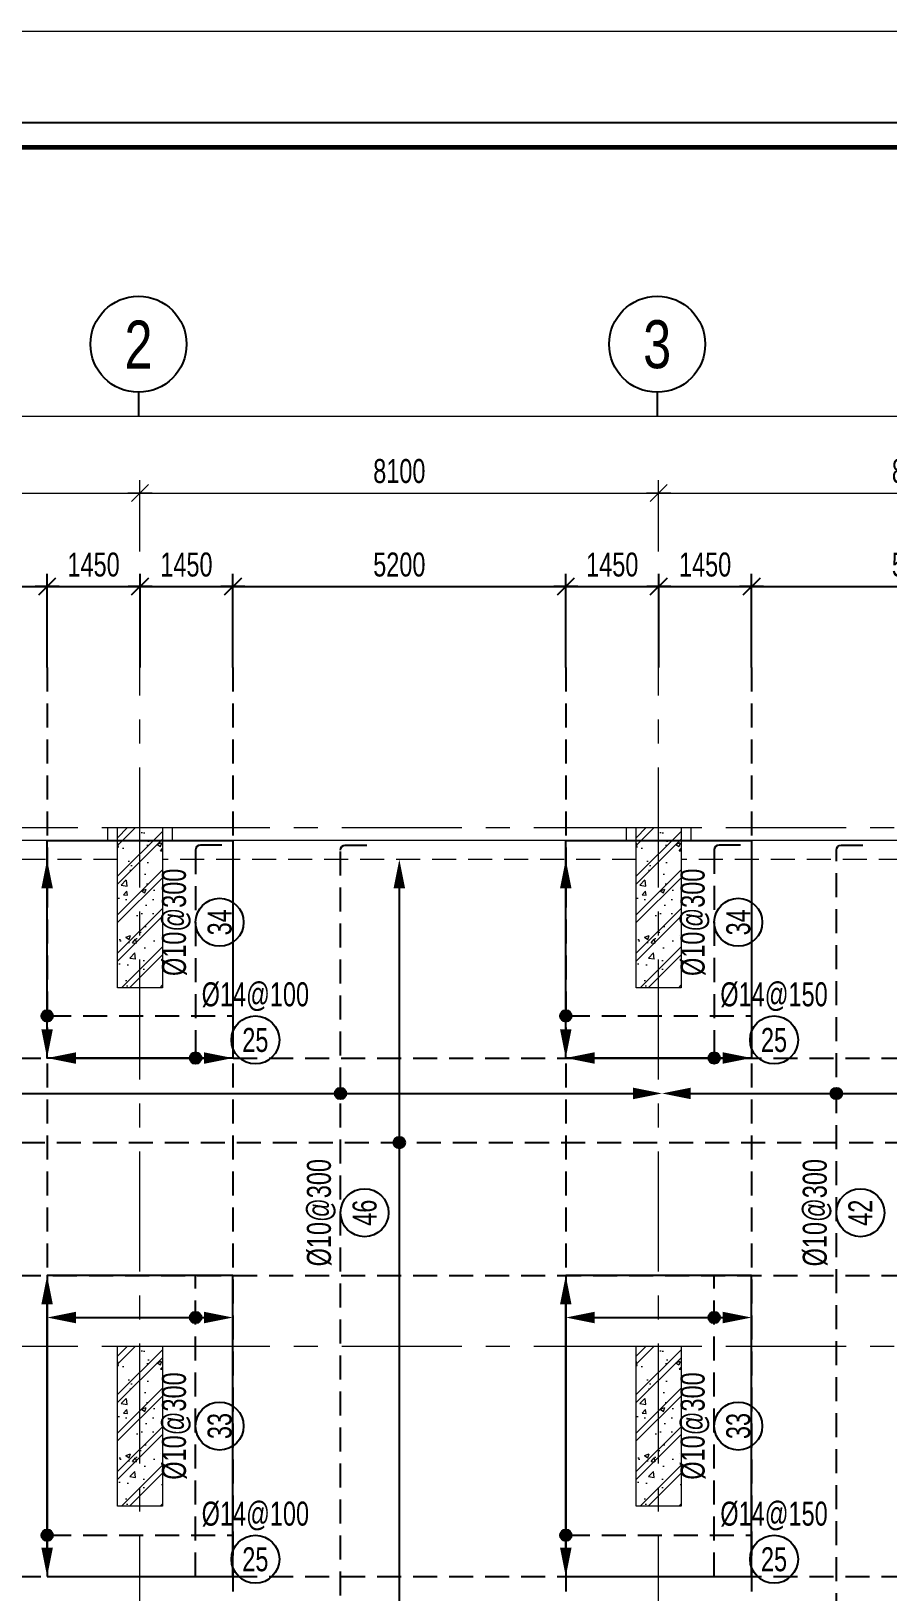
# Model space of a CAD drawing. Extents: x 475529 to 721982, y 1293854 to 1371032.
# Drawn here: x 639801 to 653178, y 1346649 to 1371032 of the extents above; entities that cross this region are included whole.
import ezdxf
from ezdxf.enums import TextEntityAlignment as Align

# ---------------------------------------------------------------- set-up
doc = ezdxf.new("R2010")
doc.units = 0
doc.header["$LTSCALE"] = 1500
doc.header["$MEASUREMENT"] = 0
doc.linetypes.add('CENTER', pattern=[2, 1.25, -0.25, 0.25, -0.25])
doc.linetypes.add('HIDDEN', pattern=[0.375, 0.25, -0.125])
doc.layers.get('Defpoints').update_dxf_attribs({"lineweight": 9})
for name, color, linetype, lineweight in [('02.CDC.DIM', 1, 'Continuous', 20), ('CDC- COT', 3, 'Continuous', 0), ('CDC- DAM', 3, 'Continuous', 5), ('CDC- TRUC', 5, 'CENTER', 15), ('Dim', 8, 'Continuous', 15)]:
    doc.layers.add(name, color=color, linetype=linetype, lineweight=lineweight)
for name, color, linetype in [('CDC-KHUNGTEN', 9, 'Continuous'), ('CDC.02.DIM', 1, 'Continuous'), ('CDC.06.TEXT', 2, 'Continuous'), ('KCS_CHI', 1, 'Continuous'), ('KCS_DIM', 1, 'Continuous'), ('KCS_HIDDEN', 8, 'HIDDEN'), ('KCS_STEEL_TOP', 4, 'HIDDEN'), ('KCS_TEXT_SOTHEP', 2, 'Continuous'), ('KCS_TEXT_THEP', 2, 'Continuous')]:
    doc.layers.add(name, color=color, linetype=linetype)
doc.layers.add('KCS_KHONG_IN', color=87, linetype='Continuous', plot=False)
doc.styles.add('BIGTEXT', font='', dxfattribs={"width": 0.8, "height": 1000})
doc.styles.add('KCS_SMTEXT', font='arial.ttf', dxfattribs={"width": 0.7})
doc.styles.add('VN simplex', font='arial.ttf', dxfattribs={"width": 0.7})
doc.styles.get('BIGTEXT').set_extended_font_data('.VnArialH')
doc.dimstyles.new('DIM A1 1-150 (Time City)', dxfattribs={"dimtxt": 375, "dimasz": 1.25, "dimexe": 200, "dimexo": 0, "dimgap": 150, "dimtad": 1, "dimdec": 0, "dimzin": 13, "dimdsep": 46, "dimtxsty": 'VN simplex', "dimblk1": 'D', "dimblk2": 'D', "dimsah": 1, "dimcen": 0, "dimdle": 50, "dimclrd": 1, "dimclre": 1, "dimclrt": 2, "dimadec": 0, "dimazin": 0, "dimtfac": 1, "dimtdec": 0, "dimtix": 1, "dimtmove": 2, "dimatfit": 3, "dimldrblk": 'D', "dimfxl": 1, "dimtolj": 1, "dimtzin": 13, "dimarcsym": 0})

# ---------------------------------------------------------------- blocks, each defined once
blk = doc.blocks.new('D')
at = {"color": 8}
blk.add_line((150, 0), (-150, 0), dxfattribs=at)
at = {"color": 3}
blk.add_line((106, 106), (-106, -106), dxfattribs=at)
blk = doc.blocks.new('*D230')
at = {"layer": 'Defpoints', "color": 0, "ltscale": 0.5, "transparency": 16777216}
for p in [(8400, 53828), (0, 53024), (8400, 53024)]:
    blk.add_point(p, dxfattribs=at)
at = {"layer": 'Dim', "color": 1, "lineweight": -2, "ltscale": 0.5, "transparency": 16777216}
for p, q in [((0, 53024), (0, 54028)), ((8400, 53024), (8400, 54028)), ((1, 53828), (8399, 53828))]:
    blk.add_line(p, q, dxfattribs=at)
at = {"layer": 'Dim', "color": 1, "lineweight": -2, "ltscale": 0.5, "transparency": 16777216, "xscale": 1.25, "yscale": 1.25, "zscale": 1.25, "rotation": 180}
blk.add_blockref('D', (0, 53828), dxfattribs=at)
at = {"layer": 'Dim', "color": 1, "lineweight": -2, "ltscale": 0.5, "transparency": 16777216, "xscale": 1.25, "yscale": 1.25, "zscale": 1.25}
blk.add_blockref('D', (8400, 53828), dxfattribs=at)
at = {"layer": 'Dim', "color": 2, "ltscale": 0.5, "transparency": 16777216, "insert": (4200, 54169), "char_height": 375, "attachment_point": 5, "style": 'VN simplex'}
blk.add_mtext('\\A1;8400', dxfattribs=at)
blk = doc.blocks.new('*D231')
at = {"layer": 'Defpoints', "color": 0, "ltscale": 0.5, "transparency": 16777216}
for p in [(16500, 53828), (8400, 53024), (16500, 53024)]:
    blk.add_point(p, dxfattribs=at)
at = {"layer": 'Dim', "color": 1, "lineweight": -2, "ltscale": 0.5, "transparency": 16777216}
for p, q in [((8400, 53024), (8400, 54028)), ((16500, 53024), (16500, 54028)), ((8401, 53828), (16499, 53828))]:
    blk.add_line(p, q, dxfattribs=at)
at = {"layer": 'Dim', "color": 1, "lineweight": -2, "ltscale": 0.5, "transparency": 16777216, "xscale": 1.25, "yscale": 1.25, "zscale": 1.25, "rotation": 180}
blk.add_blockref('D', (8400, 53828), dxfattribs=at)
at = {"layer": 'Dim', "color": 1, "lineweight": -2, "ltscale": 0.5, "transparency": 16777216, "xscale": 1.25, "yscale": 1.25, "zscale": 1.25}
blk.add_blockref('D', (16500, 53828), dxfattribs=at)
at = {"layer": 'Dim', "color": 2, "ltscale": 0.5, "transparency": 16777216, "insert": (12450, 54169), "char_height": 375, "attachment_point": 5, "style": 'VN simplex'}
blk.add_mtext('\\A1;8100', dxfattribs=at)
blk = doc.blocks.new('*D232')
at = {"layer": 'Defpoints', "color": 0, "ltscale": 0.5, "transparency": 16777216}
for p in [(24600, 53828), (16500, 53024), (24600, 53024)]:
    blk.add_point(p, dxfattribs=at)
at = {"layer": 'Dim', "color": 1, "lineweight": -2, "ltscale": 0.5, "transparency": 16777216}
for p, q in [((16500, 53024), (16500, 54028)), ((24600, 53024), (24600, 54028)), ((16501, 53828), (24599, 53828))]:
    blk.add_line(p, q, dxfattribs=at)
at = {"layer": 'Dim', "color": 1, "lineweight": -2, "ltscale": 0.5, "transparency": 16777216, "xscale": 1.25, "yscale": 1.25, "zscale": 1.25, "rotation": 180}
blk.add_blockref('D', (16500, 53828), dxfattribs=at)
at = {"layer": 'Dim', "color": 1, "lineweight": -2, "ltscale": 0.5, "transparency": 16777216, "xscale": 1.25, "yscale": 1.25, "zscale": 1.25}
blk.add_blockref('D', (24600, 53828), dxfattribs=at)
at = {"layer": 'Dim', "color": 2, "ltscale": 0.5, "transparency": 16777216, "insert": (20550, 54169), "char_height": 375, "attachment_point": 5, "style": 'VN simplex'}
blk.add_mtext('\\A1;8100', dxfattribs=at)
blk = doc.blocks.new('*D257')
at = {"layer": 'Defpoints', "color": 0, "ltscale": 0.5, "transparency": 16777216}
for p in [(57300, 55028), (0, 53024), (57300, 53024)]:
    blk.add_point(p, dxfattribs=at)
at = {"layer": 'Dim', "color": 1, "lineweight": -2, "ltscale": 0.5, "transparency": 16777216}
for p, q in [((0, 53024), (0, 55228)), ((57300, 53024), (57300, 55228)), ((1, 55028), (57299, 55028))]:
    blk.add_line(p, q, dxfattribs=at)
at = {"layer": 'Dim', "color": 1, "lineweight": -2, "ltscale": 0.5, "transparency": 16777216, "xscale": 1.25, "yscale": 1.25, "zscale": 1.25, "rotation": 180}
blk.add_blockref('D', (0, 55028), dxfattribs=at)
at = {"layer": 'Dim', "color": 1, "lineweight": -2, "ltscale": 0.5, "transparency": 16777216, "xscale": 1.25, "yscale": 1.25, "zscale": 1.25}
blk.add_blockref('D', (57300, 55028), dxfattribs=at)
at = {"layer": 'Dim', "color": 2, "ltscale": 0.5, "transparency": 16777216, "insert": (28650, 55369), "char_height": 375, "attachment_point": 5, "style": 'VN simplex'}
blk.add_mtext('\\A1;57300', dxfattribs=at)
blk = doc.blocks.new('cot vach loi tang 3 new')
at = {"layer": 'CDC- COT'}
h = blk.add_hatch(dxfattribs=at)
h.set_pattern_fill('BT-01', color=8, scale=100, pattern_type=2)
h.set_pattern_definition([(50, (-156872, -574478.5), (717.2602, -62.7521), [75, -825]), (355, (-156872, -574478.5), (-138.7513, 752.1921), [60, -660]), (100.4514, (-156812.2, -574483.7), (578.5094, 689.4395), [63.7402, -701.1421]), (46.1842, (-156872, -574278.5), (1067.241, -165.519), [112.5, -1237.5]), (96.6356, (-156783.1, -574292.3), (934.6627, 974.118), [95.6103, -1051.713]), (351.1842, (-156872, -574278.5), (934.662, 974.1186), [90, -990]), (21, (-156772, -574328.5), (596.90705, -402.6189), [75, -825]), (326, (-156772, -574328.5), (243.3153, 725.15), [60, -660]), (71.4514, (-156722.26, -574362.05), (840.2226, 322.5305), [63.7402, -701.1421]), (37.5, (-156872, -574478.5), (12.15986, 332.89385), [0, -652, 0, -670, 0, -662.5]), (7.5, (-156872, -574478.5), (263.06954, 394.4117), [0, -382, 0, -637, 0, -252.5]), (327.5, (-157095, -574478.5), (533.82244, -22.55487), [0, -250, 0, -780, 0, -1035]), (317.5, (-157195, -574478.5), (583.18617, 100.105), [0, -325, 0, -518, 0, -735]), (45, (-156872, -574478.5), (-300.5204, 300.5204), []), (45, (-156872, -574356), (-300.5204, 300.5204), [])])
h.paths.add_polyline_path([(50257, -227243), (50957, -227243), (50957, -229743), (50257, -229743)])
h = blk.add_hatch(dxfattribs=at)
h.set_pattern_fill('BT-01', color=8, scale=100, pattern_type=2)
h.set_pattern_definition([(50, (-148772, -574478.5), (717.2602, -62.7521), [75, -825]), (355, (-148772, -574478.5), (-138.7513, 752.1921), [60, -660]), (100.4514, (-148712.2, -574483.7), (578.5094, 689.4395), [63.7402, -701.1421]), (46.1842, (-148772, -574278.5), (1067.241, -165.519), [112.5, -1237.5]), (96.6356, (-148683.1, -574292.3), (934.6627, 974.118), [95.6103, -1051.713]), (351.1842, (-148772, -574278.5), (934.662, 974.1186), [90, -990]), (21, (-148672, -574328.5), (596.90705, -402.6189), [75, -825]), (326, (-148672, -574328.5), (243.3153, 725.15), [60, -660]), (71.4514, (-148622.26, -574362.05), (840.2226, 322.5305), [63.7402, -701.1421]), (37.5, (-148772, -574478.5), (12.15986, 332.89385), [0, -652, 0, -670, 0, -662.5]), (7.5, (-148772, -574478.5), (263.06954, 394.4117), [0, -382, 0, -637, 0, -252.5]), (327.5, (-148995, -574478.5), (533.82244, -22.55487), [0, -250, 0, -780, 0, -1035]), (317.5, (-149095, -574478.5), (583.18617, 100.105), [0, -325, 0, -518, 0, -735]), (45, (-148772, -574478.5), (-300.5204, 300.5204), []), (45, (-148772, -574356), (-300.5204, 300.5204), [])])
h.paths.add_polyline_path([(58357, -227243), (59057, -227243), (59057, -229743), (58357, -229743)])
h = blk.add_hatch(dxfattribs=at)
h.set_pattern_fill('BT-01', color=8, scale=100, pattern_type=2)
h.set_pattern_definition([(50, (-156872, -582578.5), (717.2602, -62.7521), [75, -825]), (355, (-156872, -582578.5), (-138.7513, 752.1921), [60, -660]), (100.4514, (-156812.2, -582583.7), (578.5094, 689.4395), [63.7402, -701.1421]), (46.1842, (-156872, -582378.5), (1067.241, -165.519), [112.5, -1237.5]), (96.6356, (-156783.1, -582392.3), (934.6627, 974.118), [95.6103, -1051.713]), (351.1842, (-156872, -582378.5), (934.662, 974.1186), [90, -990]), (21, (-156772, -582428.5), (596.90705, -402.6189), [75, -825]), (326, (-156772, -582428.5), (243.3153, 725.15), [60, -660]), (71.4514, (-156722.26, -582462.05), (840.2226, 322.5305), [63.7402, -701.1421]), (37.5, (-156872, -582578.5), (12.15986, 332.89385), [0, -652, 0, -670, 0, -662.5]), (7.5, (-156872, -582578.5), (263.06954, 394.4117), [0, -382, 0, -637, 0, -252.5]), (327.5, (-157095, -582578.5), (533.82244, -22.55487), [0, -250, 0, -780, 0, -1035]), (317.5, (-157195, -582578.5), (583.18617, 100.105), [0, -325, 0, -518, 0, -735]), (45, (-156872, -582578.5), (-300.5204, 300.5204), []), (45, (-156872, -582456), (-300.5204, 300.5204), [])])
h.paths.add_polyline_path([(50257, -235343), (50957, -235343), (50957, -237843), (50257, -237843)])
h = blk.add_hatch(dxfattribs=at)
h.set_pattern_fill('BT-01', color=8, scale=100, pattern_type=2)
h.set_pattern_definition([(50, (-148772, -582578.5), (717.2602, -62.7521), [75, -825]), (355, (-148772, -582578.5), (-138.7513, 752.1921), [60, -660]), (100.4514, (-148712.2, -582583.7), (578.5094, 689.4395), [63.7402, -701.1421]), (46.1842, (-148772, -582378.5), (1067.241, -165.519), [112.5, -1237.5]), (96.6356, (-148683.1, -582392.3), (934.6627, 974.118), [95.6103, -1051.713]), (351.1842, (-148772, -582378.5), (934.662, 974.1186), [90, -990]), (21, (-148672, -582428.5), (596.90705, -402.6189), [75, -825]), (326, (-148672, -582428.5), (243.3153, 725.15), [60, -660]), (71.4514, (-148622.26, -582462.05), (840.2226, 322.5305), [63.7402, -701.1421]), (37.5, (-148772, -582578.5), (12.15986, 332.89385), [0, -652, 0, -670, 0, -662.5]), (7.5, (-148772, -582578.5), (263.06954, 394.4117), [0, -382, 0, -637, 0, -252.5]), (327.5, (-148995, -582578.5), (533.82244, -22.55487), [0, -250, 0, -780, 0, -1035]), (317.5, (-149095, -582578.5), (583.18617, 100.105), [0, -325, 0, -518, 0, -735]), (45, (-148772, -582578.5), (-300.5204, 300.5204), []), (45, (-148772, -582456), (-300.5204, 300.5204), [])])
h.paths.add_polyline_path([(58357, -235343), (59057, -235343), (59057, -237843), (58357, -237843)])
for points in [[(50257, -227243), (50957, -227243), (50957, -229743), (50257, -229743)], [(58357, -227243), (59057, -227243), (59057, -229743), (58357, -229743)], [(50257, -235343), (50957, -235343), (50957, -237843), (50257, -237843)], [(58357, -235343), (59057, -235343), (59057, -237843), (58357, -237843)]]:
    blk.add_lwpolyline(points, close=True, dxfattribs=at)
blk = doc.blocks.new('_Axis name')
at = {"layer": 'CDC.02.DIM'}
blk.add_line((0, 2.5), (0, 0), dxfattribs=at)
blk.add_circle((0, 7.5), 5, dxfattribs=at)
at = {"layer": 'CDC.02.DIM', "style": 'BIGTEXT', "width": 0.75}
blk.add_attdef('.', text='', height=5, dxfattribs=at).set_placement((0, 7.5), align=Align.MIDDLE)
blk = doc.blocks.new('KCS_MuiTenRaiThep')
blk.add_lwpolyline([(0, 0, 0, 1.2, 0), (3, 0, 1.2, 1.2, 0)], format="xyseb")
blk = doc.blocks.new('KCS_ChamRaiThep')
h = blk.add_hatch(color=256)
h.dxf.hatch_style = 1
h.paths.add_polyline_path([(0.6, 0, 1), (-0.6, 0, 1)])
blk.add_circle((0, 0), 0.6)
blk = doc.blocks.new('*D64')
at = {"layer": 'Defpoints', "color": 0, "transparency": 16777216}
for p in [(640050, 1362356), (634900, 1361090), (640050, 1361090)]:
    blk.add_point(p, dxfattribs=at)
at = {"layer": 'KCS_DIM', "color": 1, "lineweight": -2, "transparency": 16777216}
for p, q in [((634900, 1361090), (634900, 1362556)), ((640050, 1361090), (640050, 1362556)), ((634901, 1362356), (640049, 1362356))]:
    blk.add_line(p, q, dxfattribs=at)
at = {"layer": 'KCS_DIM', "color": 1, "lineweight": -2, "transparency": 16777216, "xscale": 1.25, "yscale": 1.25, "zscale": 1.25, "rotation": 180}
blk.add_blockref('D', (634900, 1362356), dxfattribs=at)
at = {"layer": 'KCS_DIM', "color": 1, "lineweight": -2, "transparency": 16777216, "xscale": 1.25, "yscale": 1.25, "zscale": 1.25}
blk.add_blockref('D', (640050, 1362356), dxfattribs=at)
at = {"layer": 'KCS_DIM', "color": 2, "transparency": 16777216, "insert": (637475, 1362697), "char_height": 375, "attachment_point": 5, "style": 'VN simplex'}
blk.add_mtext('\\A1;5150', dxfattribs=at)
blk = doc.blocks.new('*D65')
at = {"layer": 'Defpoints', "color": 0, "transparency": 16777216}
for p in [(641500, 1362356), (640050, 1361090), (641500, 1361090)]:
    blk.add_point(p, dxfattribs=at)
at = {"layer": 'KCS_DIM', "color": 1, "lineweight": -2, "transparency": 16777216}
for p, q in [((640050, 1361090), (640050, 1362556)), ((641500, 1361090), (641500, 1362556)), ((640051, 1362356), (641499, 1362356))]:
    blk.add_line(p, q, dxfattribs=at)
at = {"layer": 'KCS_DIM', "color": 1, "lineweight": -2, "transparency": 16777216, "xscale": 1.25, "yscale": 1.25, "zscale": 1.25, "rotation": 180}
blk.add_blockref('D', (640050, 1362356), dxfattribs=at)
at = {"layer": 'KCS_DIM', "color": 1, "lineweight": -2, "transparency": 16777216, "xscale": 1.25, "yscale": 1.25, "zscale": 1.25}
blk.add_blockref('D', (641500, 1362356), dxfattribs=at)
at = {"layer": 'KCS_DIM', "color": 2, "transparency": 16777216, "insert": (640775, 1362697), "char_height": 375, "attachment_point": 5, "style": 'VN simplex'}
blk.add_mtext('\\A1;1450', dxfattribs=at)
blk = doc.blocks.new('*D66')
at = {"layer": 'Defpoints', "color": 0, "transparency": 16777216}
for p in [(642950, 1362356), (641500, 1361090), (642950, 1361090)]:
    blk.add_point(p, dxfattribs=at)
at = {"layer": 'KCS_DIM', "color": 1, "lineweight": -2, "transparency": 16777216}
for p, q in [((641500, 1361090), (641500, 1362556)), ((642950, 1361090), (642950, 1362556)), ((641501, 1362356), (642949, 1362356))]:
    blk.add_line(p, q, dxfattribs=at)
at = {"layer": 'KCS_DIM', "color": 1, "lineweight": -2, "transparency": 16777216, "xscale": 1.25, "yscale": 1.25, "zscale": 1.25, "rotation": 180}
blk.add_blockref('D', (641500, 1362356), dxfattribs=at)
at = {"layer": 'KCS_DIM', "color": 1, "lineweight": -2, "transparency": 16777216, "xscale": 1.25, "yscale": 1.25, "zscale": 1.25}
blk.add_blockref('D', (642950, 1362356), dxfattribs=at)
at = {"layer": 'KCS_DIM', "color": 2, "transparency": 16777216, "insert": (642225, 1362697), "char_height": 375, "attachment_point": 5, "style": 'VN simplex'}
blk.add_mtext('\\A1;1450', dxfattribs=at)
blk = doc.blocks.new('*D67')
at = {"layer": 'Defpoints', "color": 0, "transparency": 16777216}
for p in [(648150, 1362356), (642950, 1361090), (648150, 1361090)]:
    blk.add_point(p, dxfattribs=at)
at = {"layer": 'KCS_DIM', "color": 1, "lineweight": -2, "transparency": 16777216}
for p, q in [((642950, 1361090), (642950, 1362556)), ((648150, 1361090), (648150, 1362556)), ((642951, 1362356), (648149, 1362356))]:
    blk.add_line(p, q, dxfattribs=at)
at = {"layer": 'KCS_DIM', "color": 1, "lineweight": -2, "transparency": 16777216, "xscale": 1.25, "yscale": 1.25, "zscale": 1.25, "rotation": 180}
blk.add_blockref('D', (642950, 1362356), dxfattribs=at)
at = {"layer": 'KCS_DIM', "color": 1, "lineweight": -2, "transparency": 16777216, "xscale": 1.25, "yscale": 1.25, "zscale": 1.25}
blk.add_blockref('D', (648150, 1362356), dxfattribs=at)
at = {"layer": 'KCS_DIM', "color": 2, "transparency": 16777216, "insert": (645550, 1362697), "char_height": 375, "attachment_point": 5, "style": 'VN simplex'}
blk.add_mtext('\\A1;5200', dxfattribs=at)
blk = doc.blocks.new('*D68')
at = {"layer": 'Defpoints', "color": 0, "transparency": 16777216}
for p in [(649600, 1362356), (648150, 1361090), (649600, 1361090)]:
    blk.add_point(p, dxfattribs=at)
at = {"layer": 'KCS_DIM', "color": 1, "lineweight": -2, "transparency": 16777216}
for p, q in [((648150, 1361090), (648150, 1362556)), ((649600, 1361090), (649600, 1362556)), ((648151, 1362356), (649599, 1362356))]:
    blk.add_line(p, q, dxfattribs=at)
at = {"layer": 'KCS_DIM', "color": 1, "lineweight": -2, "transparency": 16777216, "xscale": 1.25, "yscale": 1.25, "zscale": 1.25, "rotation": 180}
blk.add_blockref('D', (648150, 1362356), dxfattribs=at)
at = {"layer": 'KCS_DIM', "color": 1, "lineweight": -2, "transparency": 16777216, "xscale": 1.25, "yscale": 1.25, "zscale": 1.25}
blk.add_blockref('D', (649600, 1362356), dxfattribs=at)
at = {"layer": 'KCS_DIM', "color": 2, "transparency": 16777216, "insert": (648875, 1362697), "char_height": 375, "attachment_point": 5, "style": 'VN simplex'}
blk.add_mtext('\\A1;1450', dxfattribs=at)
blk = doc.blocks.new('*D69')
at = {"layer": 'Defpoints', "color": 0, "transparency": 16777216}
for p in [(651050, 1362356), (649600, 1361090), (651050, 1361090)]:
    blk.add_point(p, dxfattribs=at)
at = {"layer": 'KCS_DIM', "color": 1, "lineweight": -2, "transparency": 16777216}
for p, q in [((649600, 1361090), (649600, 1362556)), ((651050, 1361090), (651050, 1362556)), ((649601, 1362356), (651049, 1362356))]:
    blk.add_line(p, q, dxfattribs=at)
at = {"layer": 'KCS_DIM', "color": 1, "lineweight": -2, "transparency": 16777216, "xscale": 1.25, "yscale": 1.25, "zscale": 1.25, "rotation": 180}
blk.add_blockref('D', (649600, 1362356), dxfattribs=at)
at = {"layer": 'KCS_DIM', "color": 1, "lineweight": -2, "transparency": 16777216, "xscale": 1.25, "yscale": 1.25, "zscale": 1.25}
blk.add_blockref('D', (651050, 1362356), dxfattribs=at)
at = {"layer": 'KCS_DIM', "color": 2, "transparency": 16777216, "insert": (650325, 1362697), "char_height": 375, "attachment_point": 5, "style": 'VN simplex'}
blk.add_mtext('\\A1;1450', dxfattribs=at)
blk = doc.blocks.new('*D45')
at = {"layer": 'Defpoints', "color": 0, "transparency": 16777216}
for p in [(656250, 1362356), (651050, 1361090), (656250, 1361090)]:
    blk.add_point(p, dxfattribs=at)
at = {"layer": 'KCS_DIM', "color": 1, "lineweight": -2, "transparency": 16777216}
for p, q in [((651050, 1361090), (651050, 1362556)), ((656250, 1361090), (656250, 1362556)), ((651051, 1362356), (656249, 1362356))]:
    blk.add_line(p, q, dxfattribs=at)
at = {"layer": 'KCS_DIM', "color": 1, "lineweight": -2, "transparency": 16777216, "xscale": 1.25, "yscale": 1.25, "zscale": 1.25, "rotation": 180}
blk.add_blockref('D', (651050, 1362356), dxfattribs=at)
at = {"layer": 'KCS_DIM', "color": 1, "lineweight": -2, "transparency": 16777216, "xscale": 1.25, "yscale": 1.25, "zscale": 1.25}
blk.add_blockref('D', (656250, 1362356), dxfattribs=at)
at = {"layer": 'KCS_DIM', "color": 2, "transparency": 16777216, "insert": (653650, 1362697), "char_height": 375, "attachment_point": 5, "style": 'VN simplex'}
blk.add_mtext('\\A1;5200', dxfattribs=at)
blk = doc.blocks.new('*D208')
at = {"layer": 'Defpoints', "color": 0, "transparency": 16777216}
for p in [(640050, 1362356), (634900, 1361090), (640050, 1361090)]:
    blk.add_point(p, dxfattribs=at)
at = {"layer": 'KCS_DIM', "color": 1, "lineweight": -2, "transparency": 16777216}
for p, q in [((634900, 1361090), (634900, 1362556)), ((640050, 1361090), (640050, 1362556)), ((634901, 1362356), (640049, 1362356))]:
    blk.add_line(p, q, dxfattribs=at)
at = {"layer": 'KCS_DIM', "color": 1, "lineweight": -2, "transparency": 16777216, "xscale": 1.25, "yscale": 1.25, "zscale": 1.25, "rotation": 180}
blk.add_blockref('D', (634900, 1362356), dxfattribs=at)
at = {"layer": 'KCS_DIM', "color": 1, "lineweight": -2, "transparency": 16777216, "xscale": 1.25, "yscale": 1.25, "zscale": 1.25}
blk.add_blockref('D', (640050, 1362356), dxfattribs=at)
at = {"layer": 'KCS_DIM', "color": 2, "transparency": 16777216, "insert": (637475, 1362697), "char_height": 375, "attachment_point": 5, "style": 'VN simplex'}
blk.add_mtext('\\A1;5150', dxfattribs=at)
blk = doc.blocks.new('*D209')
at = {"layer": 'Defpoints', "color": 0, "transparency": 16777216}
for p in [(641500, 1362356), (640050, 1361090), (641500, 1361090)]:
    blk.add_point(p, dxfattribs=at)
at = {"layer": 'KCS_DIM', "color": 1, "lineweight": -2, "transparency": 16777216}
for p, q in [((640050, 1361090), (640050, 1362556)), ((641500, 1361090), (641500, 1362556)), ((640051, 1362356), (641499, 1362356))]:
    blk.add_line(p, q, dxfattribs=at)
at = {"layer": 'KCS_DIM', "color": 1, "lineweight": -2, "transparency": 16777216, "xscale": 1.25, "yscale": 1.25, "zscale": 1.25, "rotation": 180}
blk.add_blockref('D', (640050, 1362356), dxfattribs=at)
at = {"layer": 'KCS_DIM', "color": 1, "lineweight": -2, "transparency": 16777216, "xscale": 1.25, "yscale": 1.25, "zscale": 1.25}
blk.add_blockref('D', (641500, 1362356), dxfattribs=at)
at = {"layer": 'KCS_DIM', "color": 2, "transparency": 16777216, "insert": (640775, 1362697), "char_height": 375, "attachment_point": 5, "style": 'VN simplex'}
blk.add_mtext('\\A1;1450', dxfattribs=at)
blk = doc.blocks.new('*D210')
at = {"layer": 'Defpoints', "color": 0, "transparency": 16777216}
for p in [(642950, 1362356), (641500, 1361090), (642950, 1361090)]:
    blk.add_point(p, dxfattribs=at)
at = {"layer": 'KCS_DIM', "color": 1, "lineweight": -2, "transparency": 16777216}
for p, q in [((641500, 1361090), (641500, 1362556)), ((642950, 1361090), (642950, 1362556)), ((641501, 1362356), (642949, 1362356))]:
    blk.add_line(p, q, dxfattribs=at)
at = {"layer": 'KCS_DIM', "color": 1, "lineweight": -2, "transparency": 16777216, "xscale": 1.25, "yscale": 1.25, "zscale": 1.25, "rotation": 180}
blk.add_blockref('D', (641500, 1362356), dxfattribs=at)
at = {"layer": 'KCS_DIM', "color": 1, "lineweight": -2, "transparency": 16777216, "xscale": 1.25, "yscale": 1.25, "zscale": 1.25}
blk.add_blockref('D', (642950, 1362356), dxfattribs=at)
at = {"layer": 'KCS_DIM', "color": 2, "transparency": 16777216, "insert": (642225, 1362697), "char_height": 375, "attachment_point": 5, "style": 'VN simplex'}
blk.add_mtext('\\A1;1450', dxfattribs=at)
blk = doc.blocks.new('*D211')
at = {"layer": 'Defpoints', "color": 0, "transparency": 16777216}
for p in [(648150, 1362356), (642950, 1361090), (648150, 1361090)]:
    blk.add_point(p, dxfattribs=at)
at = {"layer": 'KCS_DIM', "color": 1, "lineweight": -2, "transparency": 16777216}
for p, q in [((642950, 1361090), (642950, 1362556)), ((648150, 1361090), (648150, 1362556)), ((642951, 1362356), (648149, 1362356))]:
    blk.add_line(p, q, dxfattribs=at)
at = {"layer": 'KCS_DIM', "color": 1, "lineweight": -2, "transparency": 16777216, "xscale": 1.25, "yscale": 1.25, "zscale": 1.25, "rotation": 180}
blk.add_blockref('D', (642950, 1362356), dxfattribs=at)
at = {"layer": 'KCS_DIM', "color": 1, "lineweight": -2, "transparency": 16777216, "xscale": 1.25, "yscale": 1.25, "zscale": 1.25}
blk.add_blockref('D', (648150, 1362356), dxfattribs=at)
at = {"layer": 'KCS_DIM', "color": 2, "transparency": 16777216, "insert": (645550, 1362697), "char_height": 375, "attachment_point": 5, "style": 'VN simplex'}
blk.add_mtext('\\A1;5200', dxfattribs=at)
blk = doc.blocks.new('*D212')
at = {"layer": 'Defpoints', "color": 0, "transparency": 16777216}
for p in [(649600, 1362356), (648150, 1361090), (649600, 1361090)]:
    blk.add_point(p, dxfattribs=at)
at = {"layer": 'KCS_DIM', "color": 1, "lineweight": -2, "transparency": 16777216}
for p, q in [((648150, 1361090), (648150, 1362556)), ((649600, 1361090), (649600, 1362556)), ((648151, 1362356), (649599, 1362356))]:
    blk.add_line(p, q, dxfattribs=at)
at = {"layer": 'KCS_DIM', "color": 1, "lineweight": -2, "transparency": 16777216, "xscale": 1.25, "yscale": 1.25, "zscale": 1.25, "rotation": 180}
blk.add_blockref('D', (648150, 1362356), dxfattribs=at)
at = {"layer": 'KCS_DIM', "color": 1, "lineweight": -2, "transparency": 16777216, "xscale": 1.25, "yscale": 1.25, "zscale": 1.25}
blk.add_blockref('D', (649600, 1362356), dxfattribs=at)
at = {"layer": 'KCS_DIM', "color": 2, "transparency": 16777216, "insert": (648875, 1362697), "char_height": 375, "attachment_point": 5, "style": 'VN simplex'}
blk.add_mtext('\\A1;1450', dxfattribs=at)
blk = doc.blocks.new('*D213')
at = {"layer": 'Defpoints', "color": 0, "transparency": 16777216}
for p in [(651050, 1362356), (649600, 1361090), (651050, 1361090)]:
    blk.add_point(p, dxfattribs=at)
at = {"layer": 'KCS_DIM', "color": 1, "lineweight": -2, "transparency": 16777216}
for p, q in [((649600, 1361090), (649600, 1362556)), ((651050, 1361090), (651050, 1362556)), ((649601, 1362356), (651049, 1362356))]:
    blk.add_line(p, q, dxfattribs=at)
at = {"layer": 'KCS_DIM', "color": 1, "lineweight": -2, "transparency": 16777216, "xscale": 1.25, "yscale": 1.25, "zscale": 1.25, "rotation": 180}
blk.add_blockref('D', (649600, 1362356), dxfattribs=at)
at = {"layer": 'KCS_DIM', "color": 1, "lineweight": -2, "transparency": 16777216, "xscale": 1.25, "yscale": 1.25, "zscale": 1.25}
blk.add_blockref('D', (651050, 1362356), dxfattribs=at)
at = {"layer": 'KCS_DIM', "color": 2, "transparency": 16777216, "insert": (650325, 1362697), "char_height": 375, "attachment_point": 5, "style": 'VN simplex'}
blk.add_mtext('\\A1;1450', dxfattribs=at)
blk = doc.blocks.new('*D214')
at = {"layer": 'Defpoints', "color": 0, "transparency": 16777216}
for p in [(656250, 1362356), (651050, 1361090), (656250, 1361090)]:
    blk.add_point(p, dxfattribs=at)
at = {"layer": 'KCS_DIM', "color": 1, "lineweight": -2, "transparency": 16777216}
for p, q in [((651050, 1361090), (651050, 1362556)), ((656250, 1361090), (656250, 1362556)), ((651051, 1362356), (656249, 1362356))]:
    blk.add_line(p, q, dxfattribs=at)
at = {"layer": 'KCS_DIM', "color": 1, "lineweight": -2, "transparency": 16777216, "xscale": 1.25, "yscale": 1.25, "zscale": 1.25, "rotation": 180}
blk.add_blockref('D', (651050, 1362356), dxfattribs=at)
at = {"layer": 'KCS_DIM', "color": 1, "lineweight": -2, "transparency": 16777216, "xscale": 1.25, "yscale": 1.25, "zscale": 1.25}
blk.add_blockref('D', (656250, 1362356), dxfattribs=at)
at = {"layer": 'KCS_DIM', "color": 2, "transparency": 16777216, "insert": (653650, 1362697), "char_height": 375, "attachment_point": 5, "style": 'VN simplex'}
blk.add_mtext('\\A1;5200', dxfattribs=at)
blk = doc.blocks.new('KHUNG TEN')
at = {"layer": 'CDC-KHUNGTEN', "color": 8}
blk.add_lwpolyline([(75096, 1100), (83000, 1100), (83000, 58300), (3000, 58300), (3000, 1100), (75096, 1100)], dxfattribs=at)
at = {"layer": 'CDC-KHUNGTEN', "color": 255, "lineweight": 60}
blk.add_lwpolyline([(74900, 1400), (74900, 58000), (3300, 58000), (3300, 1400), (74900, 1400)], close=True, dxfattribs=at)
at = {"layer": 'Defpoints', "color": 1, "ltscale": 0.2}
blk.add_lwpolyline([(0, 0), (0, 59400), (84100, 59400), (84100, 0), (0, 0)], close=True, dxfattribs=at)
blk = doc.blocks.new('MBT04')
at = {"layer": 'CDC- DAM'}
for p, q in [((8050, 48400), (700, 48400)), ((16150, 48400), (8750, 48400)), ((24250, 48400), (16850, 48400))]:
    blk.add_line(p, q, dxfattribs=at)
for points in [[(7900, 48400), (7900, 48600), (8900, 48600), (8900, 48400)], [(16000, 48400), (16000, 48600), (17000, 48600), (17000, 48400)]]:
    blk.add_lwpolyline(points, dxfattribs=at)
at = {"layer": 'CDC- DAM', "linetype": 'HIDDEN'}
for points in [[(8050, 48100), (700, 48100)], [(16150, 48100), (8750, 48100)], [(24250, 48100), (16850, 48100)]]:
    blk.add_lwpolyline(points, dxfattribs=at)
at = {"layer": 'CDC- TRUC'}
for p, q in [((8400, -3337), (8400, 53023.7)), ((16500, -3337), (16500, 53023.7)), ((-3448.4, 48600), (62778.1, 48600)), ((-3448.4, 40500), (62778.1, 40500))]:
    blk.add_line(p, q, dxfattribs=at)
blk.add_blockref('cot vach loi tang 3 new', (-42207.4, 275842.2))
at = {"layer": '02.CDC.DIM', "xscale": 150, "yscale": 150, "zscale": 150}
for p, values in [((8376.7, 55027.8), {'.': '2'}), ((16476.7, 55027.8), {'.': '3'})]:
    blk.add_blockref('_Axis name', p, dxfattribs=at).add_auto_attribs(values)
at = {"layer": 'Dim', "color": 1, "ltscale": 0.5}
for base, p1, p2, picture, middle in [((57300, 55027.8), (0, 53023.7), (57300, 53023.7), '*D257', (28650, 55369.4)), ((8400, 53827.8), (0, 53023.7), (8400, 53023.7), '*D230', (4200, 54169.3)), ((16500, 53827.8), (8400, 53023.7), (16500, 53023.7), '*D231', (12450, 54169.3)), ((24600, 53827.8), (16500, 53023.7), (24600, 53023.7), '*D232', (20550, 54169.3))]:
    dim = blk.add_linear_dim(base=base, p1=p1, p2=p2, dimstyle='DIM A1 1-150 (Time City)', dxfattribs=at)
    dim.commit()
    dim.dimension.update_dxf_attribs({"geometry": picture, "text_midpoint": middle})

msp = doc.modelspace()

# ---------------------------------------------------------------- linework, layer by layer
at = {"layer": 'KCS_CHI', "color": 1}
for points in [[(640049.3, 1355319), (640049.3, 1357759)], [(648149.3, 1355319), (648149.3, 1357759)], [(640379.8, 1354988.8), (642619.8, 1354988.8)], [(648479.8, 1354989), (650719.8, 1354989)], [(640049.3, 1347219), (640049.3, 1351259)], [(648149.3, 1347219), (648149.3, 1351259)], [(640379.8, 1350934.2), (642619.8, 1350934.2)], [(648479.8, 1350934.4), (650719.8, 1350934.4)]]:
    msp.add_lwpolyline(points, dxfattribs=at)
at = {"layer": 'KCS_CHI'}
for points in [[(645550, 1344519), (645550, 1357759)], [(639529.8, 1354435.7), (649319.8, 1354435.7)], [(649979.8, 1354435.7), (657069.8, 1354435.7)]]:
    msp.add_lwpolyline(points, dxfattribs=at)
at = {"layer": 'KCS_HIDDEN', "color": 164}
for p, q in [((640049.8, 1361090), (640049.8, 1346889)), ((642949.8, 1361090), (642949.8, 1332939)), ((648149.8, 1361090), (648149.8, 1332939)), ((651049.8, 1361090), (651049.8, 1332939)), ((631140.9, 1354989), (693446.4, 1354989)), ((631140.9, 1351589), (693446.4, 1351589)), ((631140.9, 1346889), (693446.4, 1346889))]:
    msp.add_line(p, q, dxfattribs=at)
at = {"layer": 'KCS_KHONG_IN'}
for points in [[(640049.8, 1358389), (642949.8, 1358389), (642949.8, 1354989), (640049.8, 1354989)], [(648149.8, 1358389), (651049.8, 1358389), (651049.8, 1354989), (648149.8, 1354989)], [(640049.8, 1346889), (642949.8, 1346889), (642949.8, 1351589), (640049.8, 1351589)], [(648149.8, 1346889), (651049.8, 1346889), (651049.8, 1351589), (648149.8, 1351589)]]:
    msp.add_lwpolyline(points, close=True, dxfattribs=at)
at = {"layer": 'KCS_STEEL_TOP'}
for points in [[(642780.2, 1358314), (642442.7, 1358314), (642414, 1358308.3), (642389.7, 1358292.1), (642373.4, 1358267.8), (642367.7, 1358239), (642367.7, 1354989)], [(645043.8, 1333014), (644706.3, 1333014), (644677.6, 1333019.8), (644653.3, 1333036), (644637, 1333060.3), (644631.3, 1333089), (644631.3, 1358239), (644637, 1358267.8), (644653.3, 1358292.1), (644677.6, 1358308.3), (644706.3, 1358314), (645043.8, 1358314)], [(650880.2, 1358314.3), (650542.7, 1358314.3), (650514, 1358308.6), (650489.7, 1358292.3), (650473.4, 1358268), (650467.7, 1358239.3), (650467.7, 1354989.3)], [(652787.2, 1334364), (652449.7, 1334364), (652421, 1334369.8), (652396.6, 1334386), (652380.4, 1334410.3), (652374.7, 1334439), (652374.7, 1358239), (652380.4, 1358267.8), (652396.6, 1358292.1), (652421, 1358308.3), (652449.7, 1358314), (652787.2, 1358314)], [(640049.8, 1355646.8), (642949.8, 1355646.8)], [(648149.8, 1355646.8), (651049.8, 1355646.8)], [(633374.8, 1353255.4), (633374.8, 1353592.9), (633380.5, 1353621.6), (633396.8, 1353645.9), (633421.1, 1353662.2), (633449.8, 1353667.9), (690049.8, 1353667.9), (690078.5, 1353662.2), (690102.9, 1353645.9), (690119.1, 1353621.6), (690124.8, 1353592.9), (690124.8, 1353255.4)], [(642367.7, 1346889), (642367.7, 1351589)], [(650467.7, 1346889.3), (650467.7, 1351589.3)], [(640049.8, 1347532.7), (642949.8, 1347532.7)], [(648149.8, 1347532.7), (651049.8, 1347532.7)]]:
    msp.add_lwpolyline(points, dxfattribs=at)
at = {"layer": 'KCS_TEXT_SOTHEP', "color": 1}
for centre in [(642742.7, 1357109.2), (650842.7, 1357109.2), (643301.3, 1355271.8), (651401.3, 1355271.8), (645006.3, 1352572.1), (652749.7, 1352572.1), (642742.7, 1349239), (650842.7, 1349239.3), (643301.3, 1347157.7), (651401.3, 1347157.7)]:
    msp.add_circle(centre, 375, dxfattribs=at)

# ---------------------------------------------------------------- block references
at = {"layer": 'CDC.06.TEXT', "xscale": 1.29930377314748, "yscale": 1.29930377314748, "zscale": 1.29930377314748}
msp.add_blockref('KHUNG TEN', (612710.7, 1293853.6, 0), dxfattribs=at)
at = {"layer": 'Dim'}
msp.add_blockref('MBT04', (633099.8, 1309989), dxfattribs=at)
at = {"layer": 'KCS_CHI', "xscale": 150, "yscale": 150, "zscale": 150}
for name, p, rotation in [('KCS_MuiTenRaiThep', (640049.3, 1358089), 270), ('KCS_MuiTenRaiThep', (645550, 1358089), 270), ('KCS_MuiTenRaiThep', (648149.3, 1358089), 270), ('KCS_ChamRaiThep', (640049.3, 1355646.8), 90.0000000000002), ('KCS_ChamRaiThep', (648149.3, 1355646.8), 90.0000000000002), ('KCS_MuiTenRaiThep', (640049.3, 1354989), 90.0000000000002), ('KCS_MuiTenRaiThep', (648149.3, 1354989), 90.0000000000002), ('KCS_MuiTenRaiThep', (642949.8, 1354988.8), 179.9999999999998), ('KCS_MuiTenRaiThep', (651049.8, 1354989), 179.9999999999998), ('KCS_MuiTenRaiThep', (649649.8, 1354435.7), 179.9999999999998), ('KCS_ChamRaiThep', (645550, 1353667.9), 90.0000000000002), ('KCS_MuiTenRaiThep', (640049.3, 1351589), 270), ('KCS_MuiTenRaiThep', (648149.3, 1351589), 270), ('KCS_MuiTenRaiThep', (642949.8, 1350934.2), 179.9999999999998), ('KCS_MuiTenRaiThep', (651049.8, 1350934.4), 179.9999999999998), ('KCS_ChamRaiThep', (640049.3, 1347532.7), 90.0000000000002), ('KCS_MuiTenRaiThep', (640049.3, 1346889), 90.0000000000002), ('KCS_ChamRaiThep', (648149.3, 1347532.7), 90.0000000000002), ('KCS_MuiTenRaiThep', (648149.3, 1346889), 90.0000000000002)]:
    msp.add_blockref(name, p, dxfattribs=dict(at, rotation=rotation))
for name, p in [('KCS_MuiTenRaiThep', (640049.8, 1354988.8)), ('KCS_ChamRaiThep', (642367.7, 1354988.8)), ('KCS_MuiTenRaiThep', (648149.8, 1354989)), ('KCS_ChamRaiThep', (650467.7, 1354989)), ('KCS_ChamRaiThep', (644631.3, 1354435.7)), ('KCS_MuiTenRaiThep', (649649.8, 1354435.7)), ('KCS_ChamRaiThep', (652374.7, 1354435.7)), ('KCS_MuiTenRaiThep', (640049.8, 1350934.2)), ('KCS_ChamRaiThep', (642367.7, 1350934.2)), ('KCS_MuiTenRaiThep', (648149.8, 1350934.4)), ('KCS_ChamRaiThep', (650467.7, 1350934.4))]:
    msp.add_blockref(name, p, dxfattribs=at)

# ---------------------------------------------------------------- texts
at = {"layer": 'KCS_TEXT_SOTHEP', "style": 'KCS_SMTEXT', "width": 0.7}
for s, p in [('34', (642742.7, 1357109.2)), ('34', (650842.7, 1357109.2)), ('46', (645006.3, 1352572.1)), ('42', (652749.7, 1352572.1)), ('33', (642742.7, 1349239)), ('33', (650842.7, 1349239.3))]:
    msp.add_text(s, height=375, rotation=90, dxfattribs=at).set_placement(p, align=Align.MIDDLE_CENTER)
for p in [(643301.3, 1355271.8), (651401.3, 1355271.8), (643301.3, 1347157.7), (651401.3, 1347157.7)]:
    msp.add_text('25', height=375, dxfattribs=at).set_placement(p, align=Align.MIDDLE_CENTER)
at = {"layer": 'KCS_TEXT_THEP', "style": 'KCS_SMTEXT', "width": 0.7}
for p in [(642217.7, 1357109.2), (650317.7, 1357109.2), (644481.3, 1352572.1), (652224.7, 1352572.1), (642217.7, 1349239), (650317.7, 1349239.3)]:
    msp.add_text('%%C10@300', height=375, rotation=90, dxfattribs=at).set_placement(p, align=Align.CENTER)
for s, p in [('%%C14@100', (643301.3, 1355796.8)), ('%%C14@150', (651401.3, 1355796.8)), ('%%C14@100', (643301.3, 1347682.7)), ('%%C14@150', (651401.3, 1347682.7))]:
    msp.add_text(s, height=375, dxfattribs=at).set_placement(p, align=Align.CENTER)

# ---------------------------------------------------------------- dimensions: what is measured, and where the dimension line sits
at = {"layer": 'KCS_DIM'}
for base, p1, p2, picture, middle in [((640049.8, 1362355.8), (634899.8, 1361090), (640049.8, 1361090), '*D64', (637474.8, 1362697.3)), ((640049.8, 1362355.8), (634899.8, 1361090), (640049.8, 1361090), '*D208', (637474.8, 1362697.3)), ((641499.8, 1362355.8), (640049.8, 1361090), (641499.8, 1361090), '*D65', (640774.8, 1362697.3)), ((641499.8, 1362355.8), (640049.8, 1361090), (641499.8, 1361090), '*D209', (640774.8, 1362697.3)), ((642949.8, 1362355.8), (641499.8, 1361090), (642949.8, 1361090), '*D66', (642224.8, 1362697.3)), ((642949.8, 1362355.8), (641499.8, 1361090), (642949.8, 1361090), '*D210', (642224.8, 1362697.3)), ((648149.8, 1362355.8), (642949.8, 1361090), (648149.8, 1361090), '*D67', (645549.8, 1362697.3)), ((648149.8, 1362355.8), (642949.8, 1361090), (648149.8, 1361090), '*D211', (645549.8, 1362697.3)), ((649599.8, 1362355.8), (648149.8, 1361090), (649599.8, 1361090), '*D68', (648874.8, 1362697.3)), ((649599.8, 1362355.8), (648149.8, 1361090), (649599.8, 1361090), '*D212', (648874.8, 1362697.3)), ((651049.8, 1362355.8), (649599.8, 1361090), (651049.8, 1361090), '*D69', (650324.8, 1362697.3)), ((651049.8, 1362355.8), (649599.8, 1361090), (651049.8, 1361090), '*D213', (650324.8, 1362697.3)), ((656249.8, 1362355.8), (651049.8, 1361090), (656249.8, 1361090), '*D45', (653649.8, 1362697.3)), ((656249.8, 1362355.8), (651049.8, 1361090), (656249.8, 1361090), '*D214', (653649.8, 1362697.3))]:
    dim = msp.add_linear_dim(base=base, p1=p1, p2=p2, dimstyle='DIM A1 1-150 (Time City)', dxfattribs=at)
    dim.commit()
    dim.dimension.update_dxf_attribs({"geometry": picture, "text_midpoint": middle})

doc.saveas('drawing.dxf')
